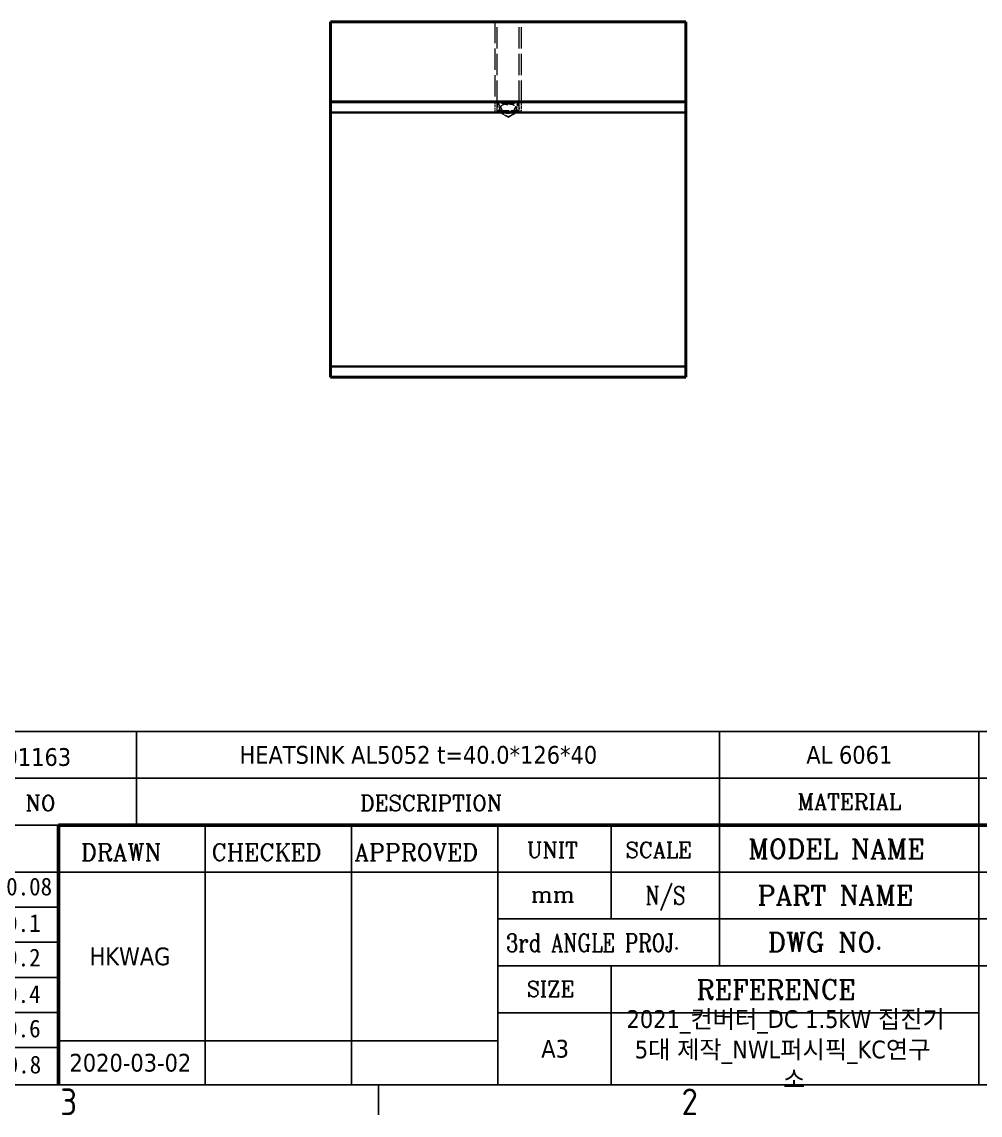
# Model space of a CAD drawing. Header units: millimetres. Extents: x 0 to 420, y 0 to 297.
# Drawn here: x 239.8 to 347.8, y 6.6 to 129.6 of the extents above; entities that cross this region are included whole.
import ezdxf
from ezdxf.enums import TextEntityAlignment as Align

# ---------------------------------------------------------------- set-up
doc = ezdxf.new("R2010")
doc.units = ezdxf.units.MM
doc.linetypes.add('DASHED', pattern=[0.2067, 0.1654, -0.0413])
doc.layers.get('0').update_dxf_attribs({"color": 3, "lineweight": 25})
for name, color, linetype, lineweight in [('가려진 것(ISO)', 2, 'DASHED', 18), ('가려진 좁은 것(ISO)', 2, 'DASHED', 18), ('가시적인 것(ISO)', 3, 'Continuous', 40), ('가시적인 좁은 것(ISO)', 3, 'Continuous', 35), ('경계(ISO)', 7, 'Continuous', 25), ('제목(ISO)', 5, 'Continuous', 50)]:
    doc.layers.add(name, color=color, linetype=linetype, lineweight=lineweight)
doc.styles.add('HAN_291', font='')
doc.styles.add('RC_284', font='ROMANC.shx')
doc.styles.add('RC_287', font='ROMANC.shx')
doc.styles.add('RC_292', font='ROMANC.shx')
doc.styles.add('문자 텍스트_PSTEK_POSCO', font='isocp.shx')
doc.styles.add('텍스트 스타일198', font='tahoma.ttf')
doc.styles.add('텍스트 스타일333', font='ROMANC.shx', dxfattribs={"width": 0.800000011920929})
doc.styles.get('HAN_291').set_extended_font_data('GulimChe')

# ---------------------------------------------------------------- blocks, each defined once
blk = doc.blocks.new('경계 Default Border')
at = {"layer": '경계(ISO)'}
blk.add_line((280, 10), (280, 6.599999666213989), dxfattribs=at)
at = {"layer": '경계(ISO)', "color": 2, "char_height": 3.00000011920929, "attachment_point": 7, "style": '문자 텍스트_PSTEK_POSCO'}
for s, insert in [('3', (244.1685395229535, 6.57139439638704)), ('2', (314.127739416884, 6.57139439638704))]:
    blk.add_mtext(s, dxfattribs=dict(at, insert=insert))
blk = doc.blocks.new('제목 블록 PSTEK')
at = {"color": 180}
for p, q in [((182.4757929790549, 51.56524660363496), (372.4757929537551, 51.56524660363496)), ((215.2152739891528, 41.00524660363494), (215.2152739891528, 51.56524660363496)), ((280.8758854511282, 51.56524660363496), (280.8758854511282, 41.00524660363494)), ((310.0881549537552, 51.56524660363496), (310.0881549537553, 41.00524660363494)), ((182.475792979055, 46.2852466036349), (372.4757929537551, 46.28524660363492)), ((182.475792979055, 41.00524660363493), (206.451475290024, 41.00524660363493)), ((222.9401812389276, 11.79100474011392), (222.9401812389276, 41.00524660363494)), ((239.4288871878316, 11.79100474011392), (239.4288871878316, 41.00524660363494)), ((255.9175931367356, 11.79100474011392), (255.9175931367356, 41.00524660363494)), ((268.6918866058747, 41.00524660363494), (268.6918866058747, 30.44524660363498)), ((280.8758854511282, 41.00524660363494), (280.8758854511282, 25.16524660363502)), ((310.088154953755, 41.00524660363494), (310.088154953755, 11.79100474011392)), ((182.475792979055, 35.72524660363497), (206.451475290024, 35.72524660363497)), ((206.451475290024, 35.72524660363497), (372.4757929537551, 35.72524660363497)), ((182.475792979055, 31.77524660363492), (206.451475290024, 31.77524660363492)), ((255.917593136736, 30.44524660363498), (372.4757929537552, 30.44524660363501)), ((182.475792979055, 27.82524660363487), (206.451475290024, 27.82524660363487)), ((255.9175931367359, 25.16524660363502), (372.4757929537552, 25.165246603635)), ((268.6918866058744, 25.16524660363502), (268.6918866058744, 11.79100474011392)), ((182.475792979055, 23.87524660363505), (206.451475290024, 23.87524660363505)), ((182.475792979055, 19.92524660363478), (206.451475290024, 19.92524660363478)), ((255.9175931367359, 19.88524660363481), (310.0881549537553, 19.88524660363481)), ((206.451475290024, 16.74100474011396), (255.9175931367359, 16.74100474011396)), ((182.475792979055, 15.97524660363496), (206.451475290024, 15.97524660363496)), ((182.475792979055, 11.79100474011392), (372.4757929537551, 11.79100474011389))]:
    blk.add_line(p, q, dxfattribs=at)
at = {"color": 7, "lineweight": 50}
for p, q in [((206.4514752900237, 11.79100474011392), (206.4514752900237, 41.00524660363494)), ((206.451475290024, 41.00524660363494), (372.4757929537551, 41.00524660363496))]:
    blk.add_line(p, q, dxfattribs=at)
at = {"color": 2}
for s, height, style, p in [('PART NO', 1.742399930953979, 'RC_284', (195.3359407378685, 42.62317362549192)), ('DESCRIPTION', 1.742399930953979, 'RC_284', (240.4025565652523, 42.62317362549192)), ('MODEL NAME', 2.178000062704086, 'RC_292', (284.096330289083, 37.25462520371384)), ('DRAWN', 1.899999976158142, 'RC_287', (208.9766620976279, 37.00893196870329)), ('CHECKED', 1.899999976158142, 'RC_287', (223.6856844514997, 37.00893196870329)), ('APPROVED', 1.899999976158142, 'RC_287', (239.7795453577791, 37.00893196870329)), ('UNIT', 1.742399930953979, 'RC_284', (259.1652673287452, 37.34317362549218)), ('SCALE', 1.742399930953979, 'RC_284', (270.2934779252897, 37.34317362549218)), ('0.08', 2.000000029802322, 'HAN_291', (200.5467345600617, 33.09873600004101)), ('mm', 1.742399930953979, 'RC_284', (259.6505418159997, 32.3543089683787)), ('PART NAME', 2.178000062704086, 'RC_292', (285.1416959765849, 32.03045329421792)), ('0.1', 2.000000029802322, 'HAN_291', (200.5467345600617, 28.98646558742206)), (' DWG NO.', 2.178000062704086, 'RC_292', (284.8124284083233, 26.75045329421772)), ('0.2', 2.000000029802322, 'HAN_291', (200.5467345600617, 25.10736625836028)), ('SIZE', 1.742399930953979, 'RC_284', (259.1652673287452, 21.69497768947366)), ('REFERENCE', 2.178000062704086, 'RC_292', (278.2741065029841, 21.43214925458022)), ('0.4', 2.000000029802322, 'HAN_291', (200.5467345600617, 20.99509650053045)), ('0.6', 2.000000029802322, 'HAN_291', (200.5467345600617, 17.11599717146868)), ('0.8', 2.000000029802322, 'HAN_291', (200.6097246063884, 13.05732192299702))]:
    blk.add_text(s, height=height, dxfattribs=dict(at, style=style)).set_placement(p)
at = {"color": 2, "style": 'RC_284'}
blk.add_text('MATERIAL', height=1.742399930953979, dxfattribs=at).set_placement((295.4820202024417, 43.64524660363492), align=Align.MIDDLE_CENTER)
at = {"color": 7, "style": '텍스트 스타일333', "width": 0.7999999523162842}
blk.add_text('N/S', height=2.000000029802322, dxfattribs=at).set_placement((274.7838860285014, 33.08524660363496), align=Align.MIDDLE_CENTER)
at = {"color": 2, "style": '텍스트 스타일333', "width": 0.7999999523162842}
blk.add_text('3rd ANGLE PROJ.', height=2.000000029802322, dxfattribs=at).set_placement((256.8430306642954, 26.76148381654429))
at = {"layer": '제목(ISO)', "color": 7, "style": '텍스트 스타일198'}
for tag, p in [('부품_번호_001', (195.905886412348, 47.68004260673702)), ('설명_001', (226.8214147148784, 47.92245856837096)), ('재질_001', (290.6512612630799, 47.92591818687281)), ("3._Q'TY_001", (312.7051684940307, 47.92188863680521)), ('질량\\P3;_001', (350.3046145979153, 48.1643332325385)), ('1._MODEL_NAME_001', (326.2265096999781, 37.52172745615292)), ('제목_001', (334.8781439214721, 32.12134217035067)), ('부품_번호_001', (334.5651266655799, 26.8052465951949)), ('설계자_001', (209.9396160013646, 25.23446884679021)), ('프로젝트_001', (270.410884049407, 18.18077990480271)), ('시트_크기_001', (260.807090429518, 14.83812566343425)), ('프로젝트_002', (271.3397061834335, 14.75423755037356)), ('작성_날짜_001', (207.6770236384131, 13.26600473167383)), ('프로젝트_003', (288.0278370595504, 11.40492555349606))]:
    blk.add_attdef(tag, p, '', height=2.000000029802322, dxfattribs=at)
for tag, p in [('4._COLOR', (327.6805273250926, 48.92524660363493)), ('점검자', (231.1845342133799, 26.23312567187446)), ('엔지니어링_승인자', (247.673240162284, 26.23312567187446)), ('점검_날짜', (231.1845342133799, 14.26600474011394)), ('엔지니어링_승인_날짜', (247.6732401622839, 14.26600474011394))]:
    blk.add_attdef(tag, text='', height=2.000000029802322, dxfattribs=at).set_placement(p, align=Align.MIDDLE_CENTER)

msp = doc.modelspace()

# ---------------------------------------------------------------- linework, layer by layer
at = {"layer": '가려진 것(ISO)', "ltscale": 14.52896595001221}
for p, q in [((293.0925875314293, 129.6499152801863), (293.0925875314293, 120.6405033701633)), ((293.3630875314294, 120.6405033701654), (293.3630875314294, 129.6499152801863)), ((295.8220875314294, 120.6405033701654), (295.8220875314294, 129.6499152801863)), ((296.0925875314293, 120.6405033701632), (296.0925875314293, 129.6499152801863))]:
    msp.add_line(p, q, dxfattribs=at)
at = {"layer": '가려진 것(ISO)', "ltscale": 0.0545516237616539}
for p, q in [((293.0925875314201, 120.6405033701633), (293.0925875314201, 120.6118102841598)), ((293.3630875314201, 120.6118102840485), (293.3630875314201, 120.6405033701654)), ((295.8220875314202, 120.6118102840485), (295.8220875314202, 120.6405033701654)), ((296.0925875314201, 120.6118102841601), (296.0925875314201, 120.6405033701632))]:
    msp.add_line(p, q, dxfattribs=at)
at = {"layer": '가려진 것(ISO)', "ltscale": 1.299497008323669}
for p, q in [((293.0925875314139, 120.6118102841598), (293.0925875314139, 119.929498439229)), ((293.3630875314139, 119.9294984325175), (293.3630875314139, 120.6118102840485)), ((295.8220875314139, 119.9294984325175), (295.8220875314139, 120.6118102840485)), ((296.0925875314139, 119.929498439231), (296.0925875314139, 120.6118102841601))]:
    msp.add_line(p, q, dxfattribs=at)
at = {"layer": '가려진 것(ISO)', "ltscale": 0.5324211120605469}
for p, q in [((293.0925875314077, 119.929498439229), (293.0925875314077, 119.6499152801863)), ((296.0925875314077, 119.6499152801863), (296.0925875314077, 119.929498439231))]:
    msp.add_line(p, q, dxfattribs=at)
at = {"layer": '가려진 것(ISO)', "ltscale": 0.1584825664758682}
for p, q in [((293.0948976087055, 119.6499152801863), (293.0925875314077, 119.6499152801863)), ((296.0925875314077, 119.6499152801863), (296.0902774541099, 119.6499152801863))]:
    msp.add_line(p, q, dxfattribs=at)
at = {"layer": '가려진 것(ISO)', "ltscale": 0.5432783365249634}
for p, q in [((293.380181009668, 119.6499152801863), (293.0948976087117, 119.6499152801863)), ((296.0902774541161, 119.6499152801863), (295.8049940531598, 119.6499152801863))]:
    msp.add_line(p, q, dxfattribs=at)
at = {"layer": '가려진 것(ISO)', "ltscale": 0.5324210524559021}
for p, q in [((293.3630875314077, 119.6499152801863), (293.3630875314077, 119.9294984325175)), ((295.8220875314077, 119.6499152801863), (295.8220875314077, 119.9294984325175))]:
    msp.add_line(p, q, dxfattribs=at)
at = {"layer": '가려진 것(ISO)', "ltscale": 2.731950521469116}
for q in [(293.3630875314077, 119.6499152801863), (295.8220875314077, 119.6499152801863)]:
    msp.add_line((294.5925875314077, 118.9111571490919), q, dxfattribs=at)
at = {"layer": '가려진 것(ISO)', "ltscale": 0.2379767000675201}
for p, q in [((293.505175563955, 119.6499152801863), (293.3801810096739, 119.6499152801863)), ((295.8049940531658, 119.6499152801863), (295.6799994988848, 119.6499152801863))]:
    msp.add_line(p, q, dxfattribs=at)
at = {"layer": '가려진 것(ISO)', "ltscale": 4.633736610412598}
msp.add_line((295.6799994988946, 119.6499152801863), (293.5051755639648, 119.6499152801863), dxfattribs=at)
at = {"layer": '가려진 것(ISO)', "ltscale": 3.320532083511353}
for points, knots in [([(293.7372514431061, 119.6499152801863), (293.7240367730801, 119.7256264985195), (293.7037457485372, 119.8002279853585), (293.6343029772639, 120.0053844909322), (293.5761997630847, 120.1279715462285), (293.4730654718686, 120.3381708701737), (293.4163913179617, 120.4477941362312), (293.3673978352718, 120.5695873898337), (293.3572863506835, 120.6112584446463), (293.3721528377836, 120.6442283883001), (293.3834814433525, 120.6499152801863), (293.4002493872682, 120.6499152801863)], [0.717207219637268, 0.717207219637268, 0.717207219637268, 0.717207219637268, 0.7398730895285387, 0.7398730895285387, 0.7824246754765307, 0.7824246754765307, 0.8283705589717809, 0.8283705589717809, 0.8635713491134323, 0.8635713491134323, 0.883337548619799, 0.883337548619799, 0.883337548619799, 0.883337548619799]), ([(295.7849256755723, 120.6499152801863), (295.8016936194879, 120.6499152801863), (295.8130222250568, 120.6442283883001), (295.8278887121568, 120.6112584446463), (295.8177772275683, 120.5695873898337), (295.7687837448784, 120.4477941362312), (295.7121095909714, 120.3381708701737), (295.6089752997552, 120.1279715462285), (295.5508720855759, 120.0053844909322), (295.4814293143026, 119.8002279853585), (295.4611382897597, 119.7256264985195), (295.4479236197337, 119.6499152801863)], [1.208626962121841, 1.208626962121841, 1.208626962121841, 1.208626962121841, 1.228393161628207, 1.228393161628207, 1.263593951769858, 1.263593951769858, 1.309539835265109, 1.309539835265109, 1.352091421213101, 1.352091421213101, 1.374757291104372, 1.374757291104372, 1.374757291104372, 1.374757291104372])]:
    msp.add_open_spline(points, degree=3, knots=knots, dxfattribs=at)
at = {"layer": '가려진 것(ISO)', "ltscale": 3.426031351089478}
for points, knots in [([(293.37227189603, 120.6499152801863), (293.3637069853614, 120.6499152801863), (293.3611269071137, 120.6437169315467), (293.3712035853224, 120.6074741609531), (293.4005513006587, 120.5598871066318), (293.493408742811, 120.4225037925145), (293.5817579949006, 120.2999980006663), (293.7245190188236, 120.0837464878275), (293.7963209205633, 119.9695978326135), (293.8828241836601, 119.7834346527774), (293.9079176503941, 119.7187841367478), (293.9257030140045, 119.6516258417684), (293.9259287786278, 119.650770743574), (293.9261529607583, 119.6499152801863)], [1.322248561494138, 1.322248561494138, 1.322248561494138, 1.322248561494138, 1.342518853764801, 1.342518853764801, 1.38105150500139, 1.38105150500139, 1.432359286868422, 1.432359286868422, 1.473322282846416, 1.473322282846416, 1.493803780835413, 1.493803780835413, 1.494067895105928, 1.494067895105928, 1.494067895105928, 1.494067895105928]), ([(295.259022102101, 119.6499152801863), (295.2592462842315, 119.650770743574), (295.2594720488548, 119.6516258417684), (295.2772574124652, 119.7187841367478), (295.3023508791992, 119.7834346527774), (295.388854142296, 119.9695978326135), (295.4606560440357, 120.0837464878275), (295.6034170679585, 120.2999980006663), (295.691766320048, 120.4225037925145), (295.7846237622002, 120.5598871066318), (295.8139714775364, 120.6074741609531), (295.824048155745, 120.6437169315467), (295.8214680774973, 120.6499152801863), (295.8129031668286, 120.6499152801863)], [0.777360023130686, 0.777360023130686, 0.777360023130686, 0.777360023130686, 0.7776241374012016, 0.7776241374012016, 0.7981056353901985, 0.7981056353901985, 0.8390686313681921, 0.8390686313681921, 0.8903764132352244, 0.8903764132352244, 0.928909064471813, 0.928909064471813, 0.949179356742478, 0.949179356742478, 0.949179356742478, 0.949179356742478])]:
    msp.add_open_spline(points, degree=3, knots=knots, dxfattribs=at)
at = {"layer": '가려진 것(ISO)', "ltscale": 3.692439079284668}
for points, knots in [([(293.3659069068975, 119.6499152801863), (293.3644840682462, 119.7739989336132), (293.3618456447455, 119.8965603408806), (293.3650875745328, 120.0951684195113), (293.3693108418114, 120.1756828874991), (293.3906768887809, 120.3188082079493), (293.407843775577, 120.3814030244336), (293.4579131478336, 120.4797208427396), (293.4914717817775, 120.5212976798808), (293.5785519543252, 120.584277695494), (293.6322286642798, 120.6059727789561), (293.7852404680578, 120.6438168013157), (293.9072210421227, 120.6499152801863), (294.0433423675758, 120.6499152801863)], [0.5441266498902437, 0.5441266498902437, 0.5441266498902437, 0.5441266498902437, 0.5809974303809093, 0.5809974303809093, 0.6093480698483109, 0.6093480698483109, 0.6376987093157124, 0.6376987093157124, 0.6629704716449019, 0.6629704716449019, 0.6882422339740915, 0.6882422339740915, 0.7316456115124237, 0.7316456115124237, 0.7316456115124237, 0.7316456115124237]), ([(295.1418326952527, 120.6499152801863), (295.2779540207057, 120.6499152801863), (295.3999345947706, 120.6438168013157), (295.5529463985486, 120.6059727789561), (295.606623108503, 120.584277695494), (295.6937032810507, 120.5212976798808), (295.7272619149945, 120.4797208427396), (295.7773312872511, 120.3814030244336), (295.794498174047, 120.3188082079493), (295.8158642210165, 120.1756828874991), (295.820087488295, 120.0951684195113), (295.8233294180823, 119.8965603408806), (295.8206909945816, 119.7739989336132), (295.8192681559303, 119.6499152801863)], [0.8412428428258953, 0.8412428428258953, 0.8412428428258953, 0.8412428428258953, 0.8846462203642277, 0.8846462203642277, 0.9099179826934172, 0.9099179826934172, 0.9351897450226068, 0.9351897450226068, 0.9635403844900082, 0.9635403844900082, 0.9918910239574097, 0.9918910239574097, 1.028761804448075, 1.028761804448075, 1.028761804448075, 1.028761804448075])]:
    msp.add_open_spline(points, degree=3, knots=knots, dxfattribs=at)
at = {"layer": '가려진 것(ISO)', "ltscale": 11.36855697631836}
msp.add_open_spline([(293.3649026607832, 119.6499152801863), (293.3659568903465, 119.7645677480744), (293.3681174909668, 119.8781456628227), (293.3874384011503, 120.1491690798293), (293.414091425813, 120.2930488386826), (293.5287898648682, 120.4879483541664), (293.6268251958307, 120.5582594943714), (293.8445240228097, 120.6257369481496), (293.9802445152812, 120.6391181210263), (294.2782736939274, 120.6503964390228), (294.440511864931, 120.6497401632422), (294.7446631978765, 120.6497401632422), (294.9069013688801, 120.6503964390228), (295.2049305475261, 120.6391181210263), (295.3406510399977, 120.6257369481496), (295.5583498669765, 120.5582594943714), (295.656385197939, 120.4879483541664), (295.771083636994, 120.2930488386826), (295.7977366616566, 120.1491690798293), (295.8170575718401, 119.8781456628227), (295.8192181724603, 119.7645677480744), (295.8202724020236, 119.6499152801863)], degree=3, knots=[0.5120001410861583, 0.5120001410861583, 0.5120001410861583, 0.5120001410861583, 0.545920616240297, 0.545920616240297, 0.5996211849475694, 0.5996211849475694, 0.6470846714158702, 0.6470846714158702, 0.6927073713577037, 0.6927073713577037, 0.738330071299537, 0.738330071299537, 0.7839527712413703, 0.7839527712413703, 0.8295754711832037, 0.8295754711832037, 0.8770389576515045, 0.8770389576515045, 0.930739526358777, 0.930739526358777, 0.9646600015129153, 0.9646600015129153, 0.9646600015129153, 0.9646600015129153], dxfattribs=at)
at = {"layer": '가려진 것(ISO)', "ltscale": 5.96989631652832}
msp.add_open_spline([(295.7552010742714, 120.6499152801863), (295.7416429752691, 120.6499152801863), (295.7262488640505, 120.6479594687156), (295.6611164845498, 120.6344667321585), (295.5941415793392, 120.6095627281821), (295.4344342059519, 120.5431207317395), (295.3417047749443, 120.5021035836477), (295.1578950048701, 120.4290244891092), (295.0514882322553, 120.3902983790947), (294.8254693990585, 120.3336428342743), (294.7054979159916, 120.3170541099016), (294.4796771468664, 120.3170541099016), (294.3597056637995, 120.3336428342743), (294.1336868306028, 120.3902983790947), (294.0272800579879, 120.4290244891092), (293.8434702879139, 120.5021035836477), (293.7507408569063, 120.5431207317395), (293.5910334835191, 120.6095627281821), (293.5240585783085, 120.6344667321585), (293.4589261988079, 120.6479594687156), (293.4435320875893, 120.6499152801863), (293.4299739885871, 120.6499152801863)], degree=3, knots=[0.8513317318034548, 0.8513317318034548, 0.8513317318034548, 0.8513317318034548, 0.8633537788632598, 0.8633537788632598, 0.8982603185052178, 0.8982603185052178, 0.9331668581471759, 0.9331668581471759, 0.9670399735159643, 0.9670399735159643, 1.000913088884753, 1.000913088884753, 1.034786204253541, 1.034786204253541, 1.068659319622329, 1.068659319622329, 1.103565859264287, 1.103565859264287, 1.138472398906245, 1.138472398906245, 1.150494445966049, 1.150494445966049, 1.150494445966049, 1.150494445966049], dxfattribs=at)
at = {"layer": '가려진 것(ISO)', "ltscale": 5.25940465927124}
msp.add_open_spline([(293.492964755192, 120.6499152801863), (293.5009530305226, 120.6499152801863), (293.5092113442408, 120.6495960001755), (293.5689474712692, 120.6453913607923), (293.636475318398, 120.6303646331464), (293.7933278673693, 120.5874590145764), (293.8826757571776, 120.5601095719719), (294.0590684039864, 120.5115024238368), (294.1612806912725, 120.4858129095474), (294.3757500868894, 120.4491848522403), (294.4881527329449, 120.4389955347663), (294.6970223298961, 120.4389955347663), (294.8094249759516, 120.4491848522403), (295.0238943715684, 120.4858129095474), (295.1261066588546, 120.5115024238368), (295.3024993056633, 120.5601095719719), (295.3918471954716, 120.5874590145764), (295.5486997444428, 120.6303646331464), (295.6162275915715, 120.6453913607923), (295.6759637185999, 120.6495960001755), (295.6842220323181, 120.6499152801863), (295.6922103076486, 120.6499152801863)], degree=3, knots=[0.8120905447221857, 0.8120905447221857, 0.8120905447221857, 0.8120905447221857, 0.8173280799875234, 0.8173280799875234, 0.8490277680131553, 0.8490277680131553, 0.8807274560387872, 0.8807274560387872, 0.9120578955814822, 0.9120578955814822, 0.9433883351241771, 0.9433883351241771, 0.974718774666872, 0.974718774666872, 1.006049214209567, 1.006049214209567, 1.037748902235199, 1.037748902235199, 1.069448590260831, 1.069448590260831, 1.074686125526169, 1.074686125526169, 1.074686125526169, 1.074686125526169], dxfattribs=at)
at = {"layer": '가려진 것(ISO)', "ltscale": 0.7397710084915161}
for points, knots in [([(293.6973386004379, 119.4499152801863), (293.6393152972166, 119.4847249500417), (293.5826343681081, 119.5187876983845), (293.4746851768279, 119.583734498669), (293.420017798764, 119.6166642166181), (293.3649026607832, 119.6499152801863)], [0.2088800782027437, 0.2088800782027437, 0.2088800782027437, 0.2088800782027437, 0.2278314307693233, 0.2278314307693233, 0.2467103688832099, 0.2467103688832099, 0.2467103688832099, 0.2467103688832099]), ([(295.8202724020236, 119.6499152801863), (295.765157191634, 119.6166641729338), (295.7104897908089, 119.5837344414107), (295.6566186080964, 119.5513232588606), (295.6025406946987, 119.5187876983845), (295.5458597655901, 119.4847249500417), (295.4878364623689, 119.4499152801863)], [-0.01887890476201358, -0.01887890476201358, -0.01887890476201358, -0.01887890476201358, 0, 0, 0, 0.01895135256657956, 0.01895135256657956, 0.01895135256657956, 0.01895135256657956])]:
    msp.add_open_spline(points, degree=3, knots=knots, dxfattribs=at)
at = {"layer": '가려진 것(ISO)', "ltscale": 0.7449836134910583}
for points in [[(293.7015372250927, 119.4499152801863), (293.5904551764351, 119.5162437149168), (293.4780146202706, 119.5831674696592), (293.3659069068975, 119.6499152801863)], [(295.8192681559303, 119.6499152801863), (295.7071616369279, 119.5831681806891), (295.5947201304564, 119.5162438584215), (295.483637837735, 119.4499152801863)]]:
    msp.add_open_spline(points, degree=3, dxfattribs=at)
at = {"layer": '가려진 것(ISO)', "ltscale": 5.853436946868896}
msp.add_open_spline([(293.5936426454629, 119.6499152801863), (293.6010518209504, 119.7110034483904), (293.6121414874519, 119.7715474065393), (293.6593405749408, 119.9509492335867), (293.7108173056865, 120.0605089167278), (293.8398671698032, 120.220446235483), (293.9306551548404, 120.2903057949081), (294.0988212500197, 120.3715917616118), (294.192779072687, 120.400669561522), (294.3913413563893, 120.4372288249866), (294.4958968943322, 120.4451186513623), (294.689278168484, 120.4451186513623), (294.7938337064268, 120.4372288249866), (294.992395990129, 120.400669561522), (295.0863538127963, 120.3715917616118), (295.2545199079756, 120.2903057949081), (295.3453078930128, 120.220446235483), (295.4743577571294, 120.0605089167278), (295.5258344878751, 119.9509492335867), (295.5730335753639, 119.7715474065393), (295.5841232418654, 119.7110034483904), (295.5915324173529, 119.6499152801863)], degree=3, knots=[0.3515305086124349, 0.3515305086124349, 0.3515305086124349, 0.3515305086124349, 0.3694042987134929, 0.3694042987134929, 0.4068813799363321, 0.4068813799363321, 0.4398764439904641, 0.4398764439904641, 0.4688836351132223, 0.4688836351132223, 0.4978908262359806, 0.4978908262359806, 0.5268980173587388, 0.5268980173587388, 0.555905208481497, 0.555905208481497, 0.588900272535629, 0.588900272535629, 0.6263773537584683, 0.6263773537584683, 0.6442511438595264, 0.6442511438595264, 0.6442511438595264, 0.6442511438595264], dxfattribs=at)
at = {"layer": '가려진 것(ISO)', "ltscale": 0.9193917512893677}
for points, knots in [([(294.0322566930678, 119.4499152801863), (293.9559427948448, 119.4785703722082), (293.8786278788058, 119.5118705118572), (293.7424886309138, 119.5746366511908), (293.6635246717528, 119.6136526072711), (293.5936426454629, 119.6499152801863)], [0.2514183061682358, 0.2514183061682358, 0.2514183061682358, 0.2514183061682358, 0.2738280195028423, 0.2738280195028423, 0.296415704725654, 0.296415704725654, 0.296415704725654, 0.296415704725654]), ([(295.5915324173529, 119.6499152801863), (295.521650391063, 119.6136526072711), (295.442686431902, 119.5746366511908), (295.30654718401, 119.5118705118572), (295.229232267971, 119.4785703722082), (295.152918369748, 119.4499152801863)], [0.0979974466186141, 0.0979974466186141, 0.0979974466186141, 0.0979974466186141, 0.1205851318414258, 0.1205851318414258, 0.1429948451760323, 0.1429948451760323, 0.1429948451760323, 0.1429948451760323])]:
    msp.add_open_spline(points, degree=3, knots=knots, dxfattribs=at)
at = {"layer": '가려진 것(ISO)', "ltscale": 3.932569742202759}
msp.add_rational_spline([(295.4878364623689, 119.4499152801863), (295.1598205264531, 119.2531300955683), (294.8740259004891, 119.0826432569252), (294.7029145787965, 118.9825743231603), (294.6137337822765, 118.9389443896271), (294.5577353934441, 118.9440109358954), (294.4492271147129, 119.0010874936806), (294.1449630659206, 119.1813738666917), (293.6973386004379, 119.4499152801863)], [1, 1.528969712480341, 2.82242640183912, 5.606150331898682, 9.835699321903942, 9.043401277671293, 4.741061585414743, 1.894363679415329, 1], degree=2, knots=[0, 0, 0, 0.006433339271299157, 0.01677939350346043, 0.0468800678632549, 0.111213526397305, 0.1672271548450657, 0.1950607526006385, 0.2059380199485684, 0.2059380199485684, 0.2059380199485684], dxfattribs=at)
at = {"layer": '가려진 것(ISO)', "ltscale": 3.915925025939941}
msp.add_rational_spline([(295.483637837735, 119.4499152801863), (294.5925875314139, 118.9178583655128), (293.7015372250928, 119.4499152801863)], [1, 8.966441035302372, 1], degree=2, dxfattribs=at)
at = {"layer": '가려진 것(ISO)', "ltscale": 3.364085674285889}
msp.add_open_spline([(295.4479236197337, 119.6499152801863), (295.1736582975012, 119.5430664357978), (294.8697518854547, 119.451930689291), (294.5925875314199, 119.451930689291), (294.3154231773851, 119.451930689291), (294.0115167653385, 119.5430664357978), (293.7372514431061, 119.6499152801863)], degree=3, knots=[-0.08314930621044031, -0.08314930621044031, -0.08314930621044031, -0.08314930621044031, 0, 0, 0, 0.0831493062104403, 0.0831493062104403, 0.0831493062104403, 0.0831493062104403], dxfattribs=at)
at = {"layer": '가려진 것(ISO)', "ltscale": 2.582588911056519}
msp.add_open_spline([(293.9261529607583, 119.6499152801863), (294.1489919595658, 119.583046375347), (294.3780069147773, 119.5400250700442), (294.5925875314297, 119.5400250700442), (294.807168148082, 119.5400250700442), (295.0361831032935, 119.583046375347), (295.259022102101, 119.6499152801863)], degree=3, knots=[-0.06437418499569754, -0.06437418499569754, -0.06437418499569754, -0.06437418499569754, 0, 0, 0, 0.06437418499569741, 0.06437418499569741, 0.06437418499569741, 0.06437418499569741], dxfattribs=at)
at = {"layer": '가려진 것(ISO)', "ltscale": 2.193647146224976}
msp.add_rational_spline([(295.152918369748, 119.4499152801863), (294.5925875314079, 119.2395167537159), (294.0322566930678, 119.4499152801863)], [1, 1.280920147899826, 1], degree=2, dxfattribs=at)
at = {"layer": '가려진 좁은 것(ISO)', "ltscale": 12.90114498138428}
msp.add_line((314.5925875313937, 119.4666993235664), (274.5925875313937, 119.4666993235664), dxfattribs=at)
at = {"layer": '가시적인 것(ISO)'}
for p, q in [((274.5925875314309, 129.6499152801863), (314.5925875314309, 129.6499152801863)), ((274.5925875314309, 129.6499152801863), (274.5925875314309, 120.6499152801863)), ((314.5925875314309, 129.6499152801863), (314.5925875314309, 120.6499152801863)), ((274.5925875314307, 120.6499152801863), (274.5925875314304, 119.4499152801863)), ((314.5925875314309, 120.6499152801863), (274.5925875314309, 120.6499152801863)), ((314.5925875314304, 119.4499152801863), (314.5925875314307, 120.6499152801863)), ((274.5925875314304, 90.84991528018632), (274.5925875314304, 119.4499152801863)), ((314.5925875314304, 119.4499152801863), (314.5925875314304, 90.84991528018632)), ((274.5925875314304, 90.84991528018631), (274.59258753143, 89.6499152801863)), ((314.59258753143, 89.64991528018632), (314.5925875314304, 90.84991528018632)), ((314.59258753143, 89.64991528018632), (274.59258753143, 89.64991528018632))]:
    msp.add_line(p, q, dxfattribs=at)
at = {"layer": '가시적인 좁은 것(ISO)'}
for p, q in [((274.5925875314304, 119.4499152801863), (314.5925875314304, 119.4499152801863)), ((274.5925875314304, 90.84991528018632), (314.5925875314304, 90.84991528018632))]:
    msp.add_line(p, q, dxfattribs=at)

# ---------------------------------------------------------------- block references
msp.add_blockref('경계 Default Border', (0, 0))
ref = msp.add_blockref('제목 블록 PSTEK', (37.52420704624484, -1.791004740113895))
ref.add_attrib('설계자_001', 'HKWAG', (247.4638230476094, 23.44346410667632), dxfattribs={"layer": '제목(ISO)', "color": 7, "height": 2.000000029802322, "style": '텍스트 스타일198'})
ref.add_attrib('프로젝트_001', '2021_컨버터_DC 1.5kW 집진기', (307.9350910956518, 16.38977516468881), dxfattribs={"layer": '제목(ISO)', "color": 7, "height": 2.000000029802322, "style": '텍스트 스타일198'})
ref.add_attrib('시트_크기_001', 'A3', (298.3312974757628, 13.04712092332036), dxfattribs={"layer": '제목(ISO)', "color": 7, "height": 2.000000029802322, "style": '텍스트 스타일198'})
ref.add_attrib('작성_날짜_001', '2020-03-02', (245.201230684658, 11.47499999155994), dxfattribs={"layer": '제목(ISO)', "color": 7, "height": 2.000000029802322, "style": '텍스트 스타일198'})
ref.add_attrib('재질_001', 'AL 6061', (328.1754683093248, 46.13491344675892), dxfattribs={"layer": '제목(ISO)', "color": 7, "height": 2.000000029802322, "style": '텍스트 스타일198'})
ref.add_attrib('설명_001', 'HEATSINK AL5052 t=40.0*126*40', (264.3456217611233, 46.13145382825707), dxfattribs={"layer": '제목(ISO)', "color": 7, "height": 2.000000029802322, "style": '텍스트 스타일198'})
ref.add_attrib('부품_번호_001', 'KKF01163', (233.4300934585928, 45.88903786662313), dxfattribs={"layer": '제목(ISO)', "color": 7, "height": 2.000000029802322, "style": '텍스트 스타일198'})
ref.add_attrib('프로젝트_002', '5대 제작_NWL퍼시픽_KC연구', (308.8639132296782, 12.96323281025967), dxfattribs={"layer": '제목(ISO)', "color": 7, "height": 2.000000029802322, "style": '텍스트 스타일198'})
ref.add_attrib('프로젝트_003', '소', (325.5520441057952, 9.613920813382169), dxfattribs={"layer": '제목(ISO)', "color": 7, "height": 2.000000029802322, "style": '텍스트 스타일198'})

doc.saveas('drawing.dxf')
